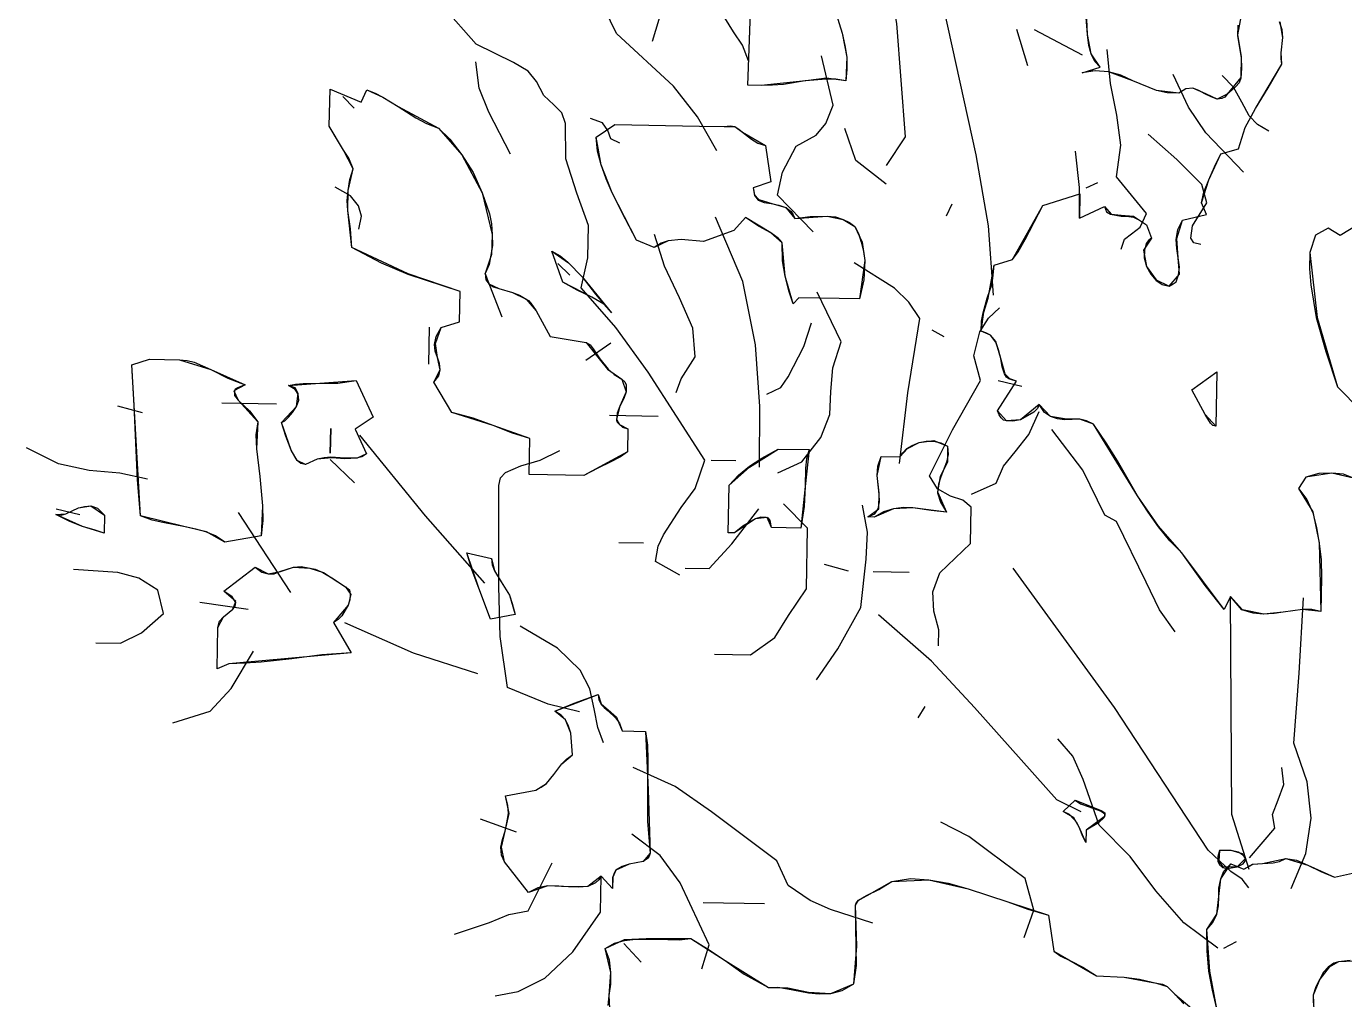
# Model space of a CAD drawing. Header units: millimetres. Extents: x 577 to 2337, y 236 to 943.
# Drawn here: x 825.499 to 826.84, y 708.07 to 709.061 of the extents above; entities that cross this region are included whole.
import ezdxf

# ---------------------------------------------------------------- set-up
doc = ezdxf.new("R2010")
doc.units = ezdxf.units.MM
doc.header["$LTSCALE"] = 0.01
doc.layers.add('06-Furn', color=4, linetype='Continuous')

# ---------------------------------------------------------------- blocks, each defined once
blk = doc.blocks.new('d2')
at = {"layer": '06-Furn', "color": 94, "linetype": 'Continuous'}
for points in [[(908.615, 680.2747), (908.618, 680.3594), (908.621, 680.4454)], [(908.7661, 680.4528), (908.7905, 680.372), (908.7958, 680.349), (908.7997, 680.3273), (908.7993, 680.3044), (908.7974, 680.2829), (908.7789, 680.2861), (908.7616, 680.2864), (908.7214, 680.2828), (908.6811, 680.2764), (908.6609, 680.2753), (908.6394, 680.2742), (908.615, 680.2747)], [(908.615, 680.2747), (908.621, 680.4454)], [(908.7661, 680.4528), (908.7905, 680.372), (908.7997, 680.3273), (908.7974, 680.2829), (908.7617, 680.2878), (908.7228, 680.2828), (908.6394, 680.2742), (908.615, 680.2747)], [(908.354, 678.5583), (908.3558, 678.5769), (908.359, 678.5983), (908.3594, 678.6199), (908.357, 678.6429), (908.3488, 678.6646), (908.3662, 678.6743), (908.3849, 678.6797), (908.4051, 678.6822), (908.4237, 678.6819), (908.4653, 678.6811), (908.4869, 678.6808), (908.5084, 678.6832), (908.5397, 678.664), (908.5723, 678.6419), (908.6077, 678.6168), (908.6532, 678.5916), (908.6704, 678.5927), (908.689, 678.5895), (908.7276, 678.5816), (908.7477, 678.5798), (908.7693, 678.5809), (908.7909, 678.5862), (908.8126, 678.5987), (908.8176, 678.6331), (908.8168, 678.6676), (908.816, 678.7049), (908.8153, 678.7451), (908.8169, 678.7494), (908.8213, 678.755), (908.8358, 678.7634), (908.859, 678.7744), (908.8836, 678.7898), (908.9182, 678.7949), (908.9526, 678.7928), (908.9884, 678.7864), (909.0255, 678.7757), (909.0997, 678.7514), (909.1368, 678.7378), (909.1753, 678.727), (909.1856, 678.6594), (909.1983, 678.6505), (909.2169, 678.6416), (909.2396, 678.6297), (909.2652, 678.6134), (909.3167, 678.611), (909.3454, 678.6076), (909.3769, 678.5999), (909.3883, 678.5983), (909.3968, 678.5938), (909.4109, 678.5791), (909.4278, 678.5616)], [(909.4894, 678.5519), (909.4814, 678.5865), (909.4749, 678.6225), (909.4712, 678.6599), (909.4706, 678.7001), (909.4823, 678.7128), (909.4897, 678.7284), (909.4929, 678.7442), (909.4932, 678.7614), (909.4935, 678.7772), (909.4967, 678.7944), (909.5027, 678.8086), (909.5159, 678.8227), (909.5401, 678.8123), (909.5488, 678.8178), (909.5561, 678.822), (909.5747, 678.8231), (909.5949, 678.8241), (909.6064, 678.8268), (909.618, 678.8324), (909.638, 678.8291), (909.6594, 678.8201), (909.6836, 678.8082), (909.7092, 678.7977), (909.7986, 678.8175)], [(909.7443, 679.5421), (909.7258, 679.5496), (909.7043, 679.5514), (909.6799, 679.5504), (909.6553, 679.5437), (909.6421, 679.5224), (909.6575, 679.502), (909.6685, 679.4774), (909.6752, 679.45), (909.6804, 679.4198), (909.6841, 679.3896), (909.685, 679.3565), (909.6838, 679.2934), (909.6666, 679.2966), (909.6494, 679.2969), (909.6135, 679.2918), (909.5962, 679.2892), (909.576, 679.2882), (909.5574, 679.29), (909.536, 679.2961), (909.5149, 679.3209), (909.503, 679.2967), (909.4679, 679.3419), (909.4245, 679.4029), (909.4019, 679.4249), (909.3809, 679.4511), (909.3613, 679.4787), (909.3418, 679.5092), (909.3042, 679.5745), (909.2833, 679.6079), (909.2595, 679.6428), (909.2467, 679.6488), (909.2338, 679.6519), (909.2051, 679.6509), (909.1922, 679.6526), (909.1794, 679.6572), (909.168, 679.6646), (909.1583, 679.6791), (909.1553, 679.672), (909.148, 679.6649), (909.1363, 679.658), (909.1233, 679.651), (909.1089, 679.6484), (909.0974, 679.6486), (909.0917, 679.6502), (909.0874, 679.6546), (909.0833, 679.6603), (909.0805, 679.6676), (909.116, 679.723), (909.1088, 679.7245), (909.1017, 679.7275), (909.0975, 679.7305), (909.0933, 679.7363), (909.0892, 679.7493), (909.0866, 679.7651), (909.0826, 679.781), (909.0771, 679.7954), (909.0673, 679.8085), (909.0588, 679.813), (909.0502, 679.816), (909.0506, 679.8347), (909.0537, 679.8504), (909.0614, 679.8775), (909.0705, 679.9046), (909.0722, 679.9204), (909.074, 679.939), (909.1086, 679.9499), (909.119, 679.964), (909.1323, 679.9868), (909.1651, 680.0508), (909.2343, 680.0725), (909.2335, 680.0266), (909.2798, 680.0487), (909.284, 680.0386), (909.2911, 680.0341), (909.3011, 680.0325), (909.3111, 680.0309), (909.3211, 680.0307), (909.334, 680.029), (909.3454, 680.0231), (909.3582, 680.0142), (909.3678, 679.9897), (909.3619, 679.9855), (909.3575, 679.9798), (909.3544, 679.9669), (909.3542, 679.9526), (909.3582, 679.9367), (909.3666, 679.9222), (909.3764, 679.9105), (909.3877, 679.9031), (909.4006, 679.9001), (909.4079, 679.9042), (909.4136, 679.9084), (909.4182, 679.9213), (909.4199, 679.9356), (909.4173, 679.9529), (909.4148, 679.9702), (909.4137, 679.9874), (909.4169, 680.006), (909.4258, 680.0231), (909.4705, 680.0337), (909.4608, 680.0554), (909.4655, 680.0754), (909.4746, 680.0983), (909.4851, 680.1225), (909.497, 680.1467), (909.5301, 680.1561), (909.5363, 680.1761), (909.5424, 680.1961), (909.5617, 680.2316), (909.5853, 680.2699), (909.6105, 680.314), (909.6093, 680.3241), (909.6095, 680.3355), (909.6129, 680.3642), (909.6117, 680.3785), (909.6063, 680.393)], [(909.5286, 680.3872), (909.5283, 680.3672), (909.5347, 680.3268), (909.5358, 680.3067), (909.534, 680.2881), (909.531, 680.2796), (909.5251, 680.2725), (909.5178, 680.2654), (909.5091, 680.2584), (909.5046, 680.2527), (909.4989, 680.25), (909.4902, 680.2487), (909.4788, 680.2532), (909.4674, 680.2591), (909.4561, 680.2651), (909.4446, 680.2696), (909.4317, 680.2684), (909.4186, 680.26), (909.3971, 680.2604), (909.3771, 680.2651), (909.3329, 680.2832), (909.3102, 680.2936), (909.2873, 680.2998), (909.2629, 680.3017), (909.25, 680.3004), (909.2384, 680.2978), (909.2717, 680.3087), (909.2618, 680.3189), (909.2549, 680.3334), (909.2509, 680.3492), (909.2484, 680.3694), (909.2463, 680.4125)], [(909.7747, 680.0282), (909.7196, 679.9947), (909.6969, 680.0081), (909.6736, 679.9955), (909.663, 679.9627), (909.6624, 679.9326), (909.6648, 679.9024), (909.6751, 679.8419), (909.6927, 679.7784), (909.7144, 679.712), (909.7581, 679.6681)], [(909.738, 678.6421), (909.7164, 678.6396), (909.7077, 678.6369), (909.6975, 678.6299), (909.6888, 678.6201), (909.6814, 678.6073), (909.6739, 678.593), (909.6693, 678.5773), (909.669, 678.563)], [(908.358, 678.541), (908.3558, 678.5769), (908.3594, 678.6199), (908.3488, 678.6646), (908.385, 678.6811), (908.4252, 678.6833), (908.5084, 678.6832), (908.5723, 678.6419), (908.6532, 678.5916), (908.6891, 678.5909), (908.7277, 678.583), (908.7693, 678.5809), (908.8126, 678.5987), (908.8183, 678.6689), (908.8153, 678.7451), (908.8213, 678.755), (908.8372, 678.7633), (908.8836, 678.7898), (908.9526, 678.7928), (909.0255, 678.7757), (909.1753, 678.727), (909.1856, 678.6594), (909.2652, 678.6134), (909.3167, 678.611), (909.3769, 678.5999), (909.3968, 678.5938), (909.4109, 678.5791), (909.4548, 678.5425)], [(909.4894, 678.5519), (909.4763, 678.6225), (909.4706, 678.7001), (909.4897, 678.7284), (909.4932, 678.7614), (909.4967, 678.7944), (909.5159, 678.8227), (909.5401, 678.8123), (909.5575, 678.8219), (909.5747, 678.8231), (909.618, 678.8324), (909.6594, 678.8201), (909.7092, 678.7977), (909.7986, 678.8175)], [(909.7443, 679.5421), (909.7043, 679.5514), (909.6553, 679.5437), (909.6421, 679.5224), (909.6685, 679.4789), (909.6804, 679.4212), (909.6838, 679.2934), (909.6494, 679.2969), (909.6135, 679.2918), (909.5775, 679.2882), (909.5374, 679.2961), (909.5149, 679.3209), (909.503, 679.2967), (909.4245, 679.4029), (909.3809, 679.4525), (909.3418, 679.5092), (909.2595, 679.6428), (909.2338, 679.6519), (909.2051, 679.6524), (909.1794, 679.6572), (909.1583, 679.6791), (909.1233, 679.651), (909.0974, 679.6486), (909.0805, 679.6676), (909.116, 679.723), (909.1032, 679.7275), (909.0947, 679.7362), (909.0866, 679.7651), (909.0772, 679.7968), (909.0673, 679.8085), (909.0502, 679.816), (909.0552, 679.8518), (909.0628, 679.8775), (909.074, 679.939), (909.1086, 679.9499), (909.1651, 680.0508), (909.2343, 680.0725), (909.2335, 680.0266), (909.2798, 680.0487), (909.2925, 680.0341), (909.3111, 680.0323), (909.3341, 680.0304), (909.3582, 680.0142), (909.3678, 679.9897), (909.353, 679.9669), (909.3582, 679.9367), (909.3764, 679.912), (909.4006, 679.9001), (909.4197, 679.9227), (909.4173, 679.9529), (909.4151, 679.9888), (909.4258, 680.0231), (909.4705, 680.0337), (909.4608, 680.0554), (909.4746, 680.0983), (909.497, 680.1467), (909.5301, 680.1561), (909.5424, 680.1961), (909.5617, 680.2316), (909.6105, 680.314), (909.6095, 680.3355), (909.6129, 680.3642), (909.6077, 680.393)], [(909.5347, 680.4058), (909.5283, 680.3686), (909.5347, 680.3283), (909.534, 680.2896), (909.5091, 680.2584), (909.4902, 680.2487), (909.4689, 680.2591), (909.4446, 680.2696), (909.4317, 680.2684), (909.4186, 680.26), (909.3771, 680.2651), (909.3329, 680.2832), (909.2873, 680.2998), (909.2629, 680.3017), (909.2384, 680.2978), (909.2717, 680.3087), (909.2549, 680.3334), (909.2484, 680.3694), (909.2413, 680.4571)], [(909.7747, 680.0282), (909.7196, 679.9947), (909.6969, 680.0081), (909.6736, 679.9955), (909.663, 679.9627), (909.6766, 679.8419), (909.7144, 679.712), (909.7581, 679.6681)], [(909.7595, 678.6417), (909.7164, 678.6396), (909.6989, 678.6299), (909.6814, 678.6073), (909.6693, 678.5773), (909.6702, 678.5486)], [(909.073, 679.8831), (909.0639, 680.0124), (909.0404, 680.145), (908.9808, 680.4159), (908.973, 680.4605), (908.9782, 680.5078), (908.9843, 680.6082), (908.9396, 680.6779), (908.9412, 680.7669), (908.952, 680.8055), (908.9757, 680.8467), (908.9966, 680.8922), (909.0017, 680.9352)], [(908.6158, 680.3207), (908.6049, 680.3496), (908.5881, 680.3743), (908.5505, 680.4352), (908.5262, 680.4443), (908.4837, 680.4709), (908.409, 680.6288)], [(908.8735, 680.125), (908.909, 680.1789), (908.8927, 680.3902), (908.8732, 680.5012), (908.825, 680.6111), (908.883, 680.6445)], [(908.4878, 679.3612), (908.4423, 679.3864), (908.4472, 679.415), (908.4576, 679.4363), (908.4901, 679.4874), (908.5166, 679.5228), (908.5348, 679.5756), (908.4287, 679.7398), (908.3684, 679.8227), (908.3038, 679.8971), (908.3163, 679.9529), (908.3174, 680.0131), (908.2955, 680.0738), (908.2751, 680.1373), (908.2749, 680.2034), (908.2681, 680.2236), (908.2526, 680.2383), (908.2343, 680.2558), (908.2204, 680.2819), (908.2049, 680.3009), (908.1779, 680.3171), (908.1082, 680.3514), (908.0463, 680.4214), (907.9658, 680.4918)], [(908.5568, 680.1523), (908.5206, 680.2161), (908.4758, 680.2729), (908.3699, 680.3711), (908.3145, 680.4855)], [(908.4371, 680.3569), (908.4493, 680.3983), (908.4732, 680.4467)], [(909.1368, 680.3112), (909.1165, 680.379)], [(909.239, 680.3308), (909.1495, 680.3784)], [(909.3114, 679.9692), (909.3175, 679.9877), (909.3306, 679.9975), (909.3466, 680.0102), (909.3586, 680.0358), (909.3024, 680.1042), (909.3107, 680.163), (909.303, 680.2191), (909.2912, 680.2782), (909.2852, 680.3414)], [(908.1719, 680.1465), (908.1318, 680.2247), (908.1139, 680.2695), (908.1076, 680.3184)], [(908.7363, 680.0012), (908.6701, 680.0698), (908.6795, 680.1128), (908.7048, 680.1611), (908.7425, 680.182), (908.7601, 680.2032), (908.7737, 680.2374), (908.7524, 680.3296)], [(909.5394, 680.1129), (909.469, 680.1859), (909.4368, 680.2339), (909.4078, 680.2947)], [(909.5867, 680.1895), (909.5654, 680.2014), (909.55, 680.2175), (909.5361, 680.2435), (909.5208, 680.2711), (909.4996, 680.293)], [(908.207, 679.5486), (908.2082, 679.616), (908.174, 679.6267), (908.1398, 679.6403), (908.1027, 679.6539), (908.0627, 679.6646), (908.0293, 679.7212), (908.0381, 679.7326), (908.0411, 679.744), (908.0399, 679.7555), (908.0359, 679.767), (908.0317, 679.7786), (908.0305, 679.7915), (908.0337, 679.8059), (908.0426, 679.8229), (908.0772, 679.8338), (908.0783, 679.8898), (907.9812, 679.9216), (907.9314, 679.9427), (907.8759, 679.9724), (907.8737, 680.0069), (907.8686, 680.0414), (907.8675, 680.0601), (907.8692, 680.0788), (907.8725, 680.0988), (907.8786, 680.1188), (907.8703, 680.139), (907.8605, 680.1535), (907.8494, 680.1724), (907.8341, 680.1985), (907.8354, 680.2674), (907.8938, 680.2434), (907.9042, 680.2661), (907.9199, 680.2601), (907.9342, 680.2527), (907.9625, 680.235), (907.9952, 680.2143), (908.0151, 680.2038), (908.0379, 680.1948), (908.0591, 680.1743), (908.0815, 680.1452), (908.1024, 680.1118), (908.119, 680.0742), (908.1326, 680.0352), (908.1366, 680.0164), (908.1376, 679.9963), (908.1387, 679.9762), (908.1355, 679.9576), (908.1323, 679.9405), (908.1248, 679.9234), (908.1261, 679.9118), (908.1316, 679.9045), (908.1402, 679.8987), (908.1501, 679.8956), (908.1759, 679.888), (908.1887, 679.8834), (908.2015, 679.876), (908.2057, 679.8731), (908.21, 679.8686), (908.2198, 679.8541), (908.2461, 679.8063), (908.3134, 679.795), (908.3205, 679.7906), (908.3261, 679.7833), (908.3387, 679.7644), (908.3542, 679.7455), (908.3654, 679.7352), (908.3796, 679.7263), (908.3853, 679.7219), (908.388, 679.7161), (908.3878, 679.7032), (908.3833, 679.6904), (908.3758, 679.6761), (908.3713, 679.6633), (908.3696, 679.6504), (908.371, 679.6461), (908.3752, 679.6417), (908.3809, 679.6373), (908.3909, 679.6342), (908.3901, 679.5912), (908.377, 679.5814), (908.3582, 679.5717), (908.335, 679.5606), (908.3089, 679.5467), (908.207, 679.5486)], [(908.207, 679.5486), (908.2082, 679.616), (908.1398, 679.6403), (908.0627, 679.6646), (908.0293, 679.7212), (908.0411, 679.744), (908.0359, 679.767), (908.032, 679.793), (908.0426, 679.8229), (908.0772, 679.8338), (908.0783, 679.8898), (907.9812, 679.9231), (907.8759, 679.9724), (907.8686, 680.0414), (907.8692, 680.0788), (907.8786, 680.1188), (907.8605, 680.1535), (907.8341, 680.1985), (907.8354, 680.2674), (907.8938, 680.2434), (907.9042, 680.2661), (907.9342, 680.2527), (907.9625, 680.235), (908.0379, 680.1948), (908.0815, 680.1452), (908.119, 680.0742), (908.1376, 679.9963), (908.1369, 679.959), (908.1248, 679.9234), (908.1316, 679.9045), (908.1501, 679.8956), (908.1759, 679.888), (908.2015, 679.876), (908.2198, 679.8541), (908.2461, 679.8063), (908.3134, 679.795), (908.3373, 679.7644), (908.3527, 679.7455), (908.3796, 679.7263), (908.3878, 679.7032), (908.3758, 679.6761), (908.3696, 679.6518), (908.3752, 679.6417), (908.3909, 679.6342), (908.3901, 679.5912), (908.3089, 679.5467), (908.207, 679.5486)], [(907.8807, 680.2322), (907.8596, 680.2541)], [(908.3762, 680.1671), (908.3591, 680.1746), (908.3536, 680.1905), (908.3438, 680.205), (908.321, 680.2126)], [(908.6995, 679.8669), (908.6913, 679.8914), (908.6846, 679.9189), (908.6794, 679.9476), (908.6785, 679.9807), (908.6757, 679.9851), (908.6715, 679.9894), (908.6574, 679.9997), (908.6361, 680.0116), (908.6105, 680.0279), (908.5885, 680.0039), (908.5322, 679.9834), (908.4906, 679.987), (908.4661, 679.9846), (908.4532, 679.9805), (908.4401, 679.9721), (908.4073, 679.9857), (908.3865, 680.0248), (908.3616, 680.0741), (908.3506, 680.1001), (908.341, 680.1261), (908.3343, 680.1521), (908.3319, 680.1779), (908.3668, 680.2017), (908.5246, 680.1988), (908.5705, 680.198), (908.582, 680.1992), (908.5906, 680.1976), (908.5977, 680.1932), (908.6048, 680.1873), (908.6218, 680.1741), (908.6331, 680.1667), (908.6474, 680.1622), (908.6576, 680.0945), (908.6244, 680.0836), (908.6271, 680.0692), (908.6341, 680.0604), (908.6455, 680.0559), (908.6584, 680.0543), (908.6727, 680.0512), (908.6855, 680.0466), (908.6954, 680.0393), (908.6996, 680.0334), (908.7024, 680.0262), (908.7311, 680.03), (908.7627, 680.0309), (908.7785, 680.0291), (908.7927, 680.0246), (908.8042, 680.0186), (908.8141, 680.0112), (908.821, 679.9982), (908.8264, 679.9823), (908.8304, 679.965), (908.833, 679.9477), (908.8309, 679.9119), (908.8231, 679.8762), (908.7097, 679.8782), (908.6995, 679.8669)], [(908.6995, 679.8669), (908.6846, 679.9189), (908.6785, 679.9807), (908.6574, 679.9997), (908.6105, 680.0279), (908.5885, 680.0039), (908.5322, 679.9834), (908.4906, 679.987), (908.4661, 679.9846), (908.4401, 679.9721), (908.4073, 679.9857), (908.3616, 680.0741), (908.341, 680.1261), (908.3319, 680.1779), (908.3668, 680.2017), (908.5246, 680.1988), (908.5705, 680.198), (908.5906, 680.1976), (908.6048, 680.1873), (908.6474, 680.1622), (908.6576, 680.0945), (908.6244, 680.0836), (908.6271, 680.0706), (908.6355, 680.0619), (908.6598, 680.0543), (908.6855, 680.0466), (908.7024, 680.0262), (908.7627, 680.0309), (908.7927, 680.0246), (908.8141, 680.0112), (908.8279, 679.9823), (908.833, 679.9477), (908.8231, 679.8762), (908.7097, 679.8782), (908.6995, 679.8669)], [(908.8729, 680.0906), (908.8163, 680.1347), (908.7958, 680.1939)], [(909.4594, 679.9779), (909.4465, 679.981), (909.441, 679.9897), (909.4442, 680.0127), (909.4709, 680.0552), (909.4615, 680.0899), (909.4149, 680.1366), (909.3613, 680.1836)], [(909.2335, 680.0266), (909.2331, 680.084), (909.2257, 680.1516)], [(907.8894, 680.0066), (907.8942, 680.0309), (907.8888, 680.0496), (907.8734, 680.0686), (907.8449, 680.0849)], [(909.2461, 680.0837), (909.2678, 680.0934)], [(908.9852, 680.0311), (908.9957, 680.0538)], [(908.6364, 679.5623), (908.6371, 679.6757), (908.6291, 679.7907), (908.6054, 679.9088), (908.5545, 680.0289)], [(908.4811, 679.7015), (908.4901, 679.7272), (908.5168, 679.7683), (908.512, 679.8216), (908.4872, 679.878), (908.4596, 679.9373), (908.4405, 679.9965)], [(908.3477, 679.8647), (908.3463, 679.8662), (908.3235, 679.8795), (908.2965, 679.8929), (908.2695, 679.9078), (908.249, 679.9656), (908.2647, 679.9567), (908.2788, 679.945), (908.3056, 679.9172), (908.3308, 679.8851), (908.3477, 679.8647)], [(908.3604, 679.8501), (908.3463, 679.8662), (908.3235, 679.8795), (908.2695, 679.9078), (908.249, 679.9656), (908.2802, 679.9435), (908.3056, 679.9172), (908.3604, 679.8501)], [(908.2827, 679.9205), (908.2601, 679.9424)], [(908.8979, 679.569), (908.9131, 679.7008), (908.9358, 679.8396), (908.9148, 679.8702), (908.888, 679.8965), (908.8128, 679.9438)], [(908.1564, 679.8424), (908.1248, 679.9234)], [(908.6707, 679.5516), (908.7156, 679.5723), (908.7509, 679.6177), (908.7674, 679.6604), (908.7696, 679.7034), (908.7733, 679.7479), (908.7886, 679.7964), (908.7443, 679.8891)], [(908.9706, 679.2289), (908.9711, 679.259), (908.9617, 679.2936), (908.9595, 679.3296), (908.9731, 679.3652), (909.0301, 679.4202), (909.0313, 679.4876), (909.0158, 679.5008), (908.9929, 679.5084), (908.9687, 679.5218), (908.9534, 679.5464), (908.9966, 679.6318), (909.0485, 679.7242), (909.0364, 679.7703), (909.0473, 679.8146), (909.0636, 679.8402), (909.084, 679.8599)], [(908.0198, 679.7544), (908.0211, 679.8233)], [(908.6504, 679.6984), (908.6765, 679.7109), (908.6897, 679.7307), (908.7195, 679.7876), (908.7332, 679.8319)], [(908.9811, 679.8058), (908.9584, 679.8177)], [(908.3128, 679.762), (908.3593, 679.7942)], [(907.6391, 679.4226), (907.6221, 679.4344), (907.6036, 679.4419), (907.5849, 679.4466), (907.565, 679.4512), (907.5235, 679.4592), (907.5034, 679.4638), (907.4821, 679.4714), (907.4761, 679.5389), (907.4731, 679.6079), (907.47, 679.6783), (907.4657, 679.7531), (907.4989, 679.7639), (907.5548, 679.7629), (907.5692, 679.7612), (907.582, 679.7581), (907.6134, 679.7446), (907.6447, 679.7282), (907.6774, 679.7162), (907.663, 679.7107), (907.6586, 679.7079), (907.6572, 679.7051), (907.657, 679.6964), (907.664, 679.6877), (907.6852, 679.6672), (907.6936, 679.657), (907.7006, 679.6468), (907.6973, 679.6225), (907.6982, 679.5966), (907.7045, 679.5448), (907.7092, 679.4902), (907.7101, 679.4629), (907.7067, 679.4343), (907.6391, 679.4226)], [(907.6391, 679.4226), (907.605, 679.4419), (907.565, 679.4512), (907.4821, 679.4714), (907.4657, 679.7531), (907.4989, 679.7639), (907.5548, 679.7629), (907.6134, 679.7446), (907.6774, 679.7162), (907.6557, 679.7051), (907.664, 679.6877), (907.7006, 679.6468), (907.6982, 679.5966), (907.7045, 679.5448), (907.7092, 679.4902), (907.7067, 679.4343), (907.6391, 679.4226)], [(909.4877, 679.6386), (909.482, 679.6402), (909.4778, 679.6446), (909.468, 679.6606), (909.443, 679.7069), (909.4896, 679.7405), (909.4877, 679.6386)], [(909.4877, 679.6386), (909.468, 679.6606), (909.443, 679.7069), (909.4896, 679.7405), (909.4877, 679.6386)], [(907.7896, 679.5677), (907.781, 679.5693), (907.7739, 679.5751), (907.7683, 679.5839), (907.7628, 679.5941), (907.7532, 679.62), (907.7451, 679.646), (907.7509, 679.6488), (907.7582, 679.6558), (907.7655, 679.6643), (907.7729, 679.6757), (907.7774, 679.6871), (907.7762, 679.6986), (907.7706, 679.7073), (907.7578, 679.7147), (907.7708, 679.7173), (907.7851, 679.7185), (907.8167, 679.7194), (907.8498, 679.7188), (907.8843, 679.7239), (907.9161, 679.6558), (907.8826, 679.6335), (907.9034, 679.5871), (907.8946, 679.5816), (907.8845, 679.5789), (907.863, 679.5793), (907.8372, 679.5812), (907.8243, 679.58), (907.8113, 679.5773), (907.7896, 679.5677)], [(907.7896, 679.5677), (907.7739, 679.5751), (907.7628, 679.5941), (907.7451, 679.646), (907.7729, 679.6757), (907.7762, 679.7), (907.7706, 679.7102), (907.7578, 679.7147), (907.8167, 679.7194), (907.8843, 679.7239), (907.9161, 679.6558), (907.8826, 679.6335), (907.9034, 679.5871), (907.886, 679.5789), (907.863, 679.5779), (907.8386, 679.5797), (907.8113, 679.5773), (907.7896, 679.5677)], [(909.1258, 679.7127), (909.0815, 679.7236)], [(907.4856, 679.6637), (907.4399, 679.676)], [(907.6338, 679.6825), (907.7356, 679.6806)], [(909.0317, 679.512), (909.078, 679.5327), (909.0916, 679.564), (909.1136, 679.5909), (909.1386, 679.6235), (909.158, 679.6662)], [(908.3569, 679.6593), (908.4473, 679.6576)], [(907.8367, 679.6343), (907.8359, 679.5884), (907.8367, 679.6343)], [(907.8367, 679.6343), (907.8359, 679.5884), (907.8367, 679.6343)], [(908.1243, 679.3463), (908.0132, 679.4717), (907.8911, 679.6218)], [(909.4118, 679.2553), (909.3824, 679.296), (909.3575, 679.3482), (909.3022, 679.4612), (909.2808, 679.473), (909.2393, 679.557), (909.1818, 679.6327)], [(907.4948, 679.5401), (907.4433, 679.5511), (907.386, 679.5564), (907.3288, 679.5689), (907.269, 679.5987)], [(908.3008, 679.1062), (908.2422, 679.1202), (908.1667, 679.1517), (908.1527, 679.2467), (908.15, 679.34), (908.1506, 679.5281), (908.1537, 679.5424), (908.1626, 679.5523), (908.1915, 679.5646), (908.2276, 679.5755), (908.2638, 679.5935)], [(908.5782, 679.4399), (908.5799, 679.5289), (908.5974, 679.5472), (908.6178, 679.5641), (908.6411, 679.5794), (908.6715, 679.5961), (908.7289, 679.5951), (908.7243, 679.5779), (908.7226, 679.5607), (908.7219, 679.5263), (908.7198, 679.489), (908.7134, 679.4489), (908.6588, 679.4499), (908.6562, 679.4629), (908.6534, 679.4672), (908.6491, 679.4687), (908.639, 679.4689), (908.6289, 679.4663), (908.6057, 679.4523), (908.5897, 679.4397), (908.5782, 679.4399)], [(908.5782, 679.4399), (908.5799, 679.5289), (908.6178, 679.5626), (908.6715, 679.5961), (908.7289, 679.5951), (908.7219, 679.5263), (908.7134, 679.4489), (908.6588, 679.4499), (908.6506, 679.4687), (908.6289, 679.4663), (908.5897, 679.4397), (908.5782, 679.4399)], [(908.8386, 679.4696), (908.859, 679.485), (908.8595, 679.5137), (908.8558, 679.5468), (908.8636, 679.5825), (908.8981, 679.5819), (908.9127, 679.5975), (908.9345, 679.6085), (908.9618, 679.6123), (908.9874, 679.6018), (908.9869, 679.5717), (908.9735, 679.5447), (908.9686, 679.5161), (908.9852, 679.4784), (908.9222, 679.4867), (908.8863, 679.4845), (908.8501, 679.4694), (908.8386, 679.4696)], [(908.8386, 679.4696), (908.8516, 679.4751), (908.8576, 679.485), (908.8606, 679.4979), (908.8595, 679.5123), (908.8558, 679.5468), (908.8575, 679.564), (908.8636, 679.5825), (908.8981, 679.5819), (908.9039, 679.589), (908.9113, 679.5975), (908.9214, 679.603), (908.9345, 679.6085), (908.9474, 679.6112), (908.9618, 679.6109), (908.9746, 679.6078), (908.9874, 679.6018), (908.9886, 679.586), (908.9855, 679.5717), (908.9749, 679.5446), (908.9704, 679.5304), (908.9686, 679.5146), (908.9741, 679.4973), (908.9852, 679.4784), (908.9566, 679.4818), (908.9222, 679.4867), (908.905, 679.4871), (908.8863, 679.4845), (908.8675, 679.4791), (908.8501, 679.4694), (908.8386, 679.4696)], [(907.8808, 679.533), (907.8357, 679.5769)], [(908.5462, 679.5754), (908.5922, 679.5746)], [(908.5526, 679.2135), (908.62, 679.2123), (908.6651, 679.2445), (908.6903, 679.2857), (908.7242, 679.3353), (908.7262, 679.4487), (908.6811, 679.494)], [(907.414, 679.4396), (907.3954, 679.4457), (907.374, 679.4518), (907.3498, 679.4609), (907.3242, 679.4743), (907.3342, 679.4727), (907.3429, 679.4754), (907.3661, 679.4864), (907.3776, 679.4891), (907.3891, 679.4903), (907.4019, 679.4858), (907.4146, 679.4726), (907.414, 679.4396)], [(907.414, 679.4396), (907.374, 679.4518), (907.3242, 679.4743), (907.3429, 679.4754), (907.3661, 679.4864), (907.3891, 679.4903), (907.4146, 679.4726), (907.414, 679.4396)], [(907.3687, 679.4735), (907.3244, 679.4843)], [(907.7623, 679.3285), (907.6645, 679.4781)], [(908.4981, 679.3739), (908.5425, 679.3731), (908.585, 679.4197), (908.635, 679.4848)], [(908.7427, 679.1656), (908.7825, 679.2237), (908.8254, 679.3004), (908.8357, 679.3907), (908.8381, 679.4409), (908.8289, 679.4913)], [(908.3741, 679.4221), (908.42, 679.4213)], [(908.1346, 679.2786), (908.1127, 679.3364), (908.1004, 679.3696), (908.0909, 679.4029), (908.1366, 679.392), (908.1379, 679.3805), (908.142, 679.3689), (908.1545, 679.3486), (908.1699, 679.3239), (908.1753, 679.308), (908.1807, 679.2878), (908.1346, 679.2786)], [(908.1346, 679.2786), (908.1127, 679.3364), (908.0909, 679.4029), (908.1366, 679.392), (908.142, 679.3689), (908.1545, 679.3486), (908.1699, 679.3239), (908.1807, 679.2878), (908.1346, 679.2786)], [(907.3988, 679.2346), (907.4447, 679.2338), (907.4838, 679.2532), (907.5247, 679.2897), (907.514, 679.333), (907.4785, 679.3552), (907.4399, 679.3659), (907.3568, 679.3718)], [(907.6247, 679.186), (907.6261, 679.2635), (907.6292, 679.2749), (907.6365, 679.2834), (907.654, 679.2974), (907.6584, 679.3031), (907.66, 679.3102), (907.653, 679.3204), (907.6374, 679.3308), (907.6956, 679.3756), (907.7084, 679.3667), (907.7198, 679.3637), (907.7313, 679.3635), (907.7415, 679.3676), (907.7674, 679.3757), (907.7818, 679.3769), (907.7976, 679.3738), (907.8075, 679.3722), (907.8218, 679.3661), (907.8417, 679.3543), (907.8644, 679.3395), (907.8715, 679.3337), (907.8727, 679.325), (907.8725, 679.315), (907.8695, 679.305), (907.8576, 679.2851), (907.8503, 679.2781), (907.8416, 679.2725), (907.875, 679.2159), (907.8204, 679.2126), (907.7643, 679.205), (907.7067, 679.1988), (907.6766, 679.1965), (907.6464, 679.1956), (907.6247, 679.186)], [(907.6247, 679.186), (907.6261, 679.2635), (907.6365, 679.2834), (907.654, 679.2974), (907.66, 679.3116), (907.6374, 679.3308), (907.6956, 679.3756), (907.7198, 679.3637), (907.7429, 679.3676), (907.7674, 679.3757), (907.7976, 679.3738), (907.8232, 679.3661), (907.8644, 679.3395), (907.8742, 679.325), (907.8695, 679.305), (907.8416, 679.2725), (907.875, 679.2159), (907.7643, 679.2064), (907.6464, 679.1956), (907.6247, 679.186)], [(908.8023, 679.3684), (908.758, 679.3806)], [(909.5495, 678.7776), (909.5369, 678.7936), (909.5156, 678.8084), (909.4733, 678.8479), (909.2987, 679.1138), (909.1096, 679.3742)], [(908.8483, 679.3675), (908.9157, 679.3663)], [(907.6827, 679.2969), (907.5925, 679.3101)], [(909.5501, 678.8121), (909.5175, 678.9146), (909.5149, 679.3209)], [(909.6285, 678.7762), (909.6555, 678.8417), (909.6653, 678.9076), (909.6579, 678.9752), (909.6334, 679.0474), (909.643, 679.1779), (909.6512, 679.3184)], [(909.2363, 678.9197), (909.1908, 678.9421), (909.0374, 679.1143), (908.9572, 679.2004), (908.8583, 679.2869)], [(908.1112, 679.1771), (907.9913, 679.2152), (907.8632, 679.2721)], [(908.3457, 679.048), (908.3347, 679.0769), (908.3282, 679.1114), (908.3203, 679.1489), (908.3023, 679.1837), (908.2599, 679.2247), (908.1903, 679.2661)], [(907.5425, 679.0855), (907.6118, 679.1073), (907.6513, 679.1496), (907.6928, 679.2192)], [(908.2057, 678.7691), (908.1608, 678.8259), (908.1552, 678.8389), (908.1541, 678.8533), (908.1572, 678.8676), (908.1618, 678.8833), (908.165, 678.8991), (908.1682, 678.9162), (908.167, 678.9321), (908.163, 678.9494), (908.2192, 678.9598), (908.2294, 678.9654), (908.2395, 678.9724), (908.2528, 678.9893), (908.2675, 679.0092), (908.2762, 679.0176), (908.2879, 679.026), (908.2867, 679.0419), (908.2843, 679.0663), (908.2802, 679.0793), (908.2747, 679.0909), (908.2663, 679.0996), (908.2549, 679.107), (908.2911, 679.1222), (908.3358, 679.1386), (908.3371, 679.1285), (908.3413, 679.1198), (908.3469, 679.114), (908.354, 679.1081), (908.3681, 679.0949), (908.3751, 679.0847), (908.3806, 679.0703), (908.4236, 679.0695), (908.4274, 679.0436), (908.4284, 679.0163), (908.4274, 678.9603), (908.4277, 678.9014), (908.4324, 678.8425), (908.4308, 678.8368), (908.4279, 678.8326), (908.4192, 678.827), (908.3933, 678.8217), (908.3803, 678.8176), (908.3687, 678.8106), (908.3657, 678.8049), (908.3626, 678.7964), (908.3625, 678.7878), (908.3623, 678.7763), (908.3412, 678.7997), (908.3368, 678.7926), (908.3309, 678.7869), (908.3164, 678.78), (908.2992, 678.7789), (908.2805, 678.7793), (908.2619, 678.781), (908.2418, 678.7814), (908.223, 678.7774), (908.2057, 678.7691)], [(908.2057, 678.7691), (908.1608, 678.8259), (908.1555, 678.8533), (908.1618, 678.8833), (908.1696, 678.9162), (908.163, 678.9494), (908.2192, 678.9598), (908.2395, 678.9724), (908.2528, 678.9893), (908.2675, 679.0092), (908.2879, 679.026), (908.2843, 679.0663), (908.2747, 679.0909), (908.2549, 679.107), (908.3358, 679.1386), (908.3413, 679.1212), (908.354, 679.1095), (908.3695, 679.0963), (908.3806, 679.0703), (908.4236, 679.0695), (908.4288, 678.9603), (908.4324, 678.8425), (908.4192, 678.827), (908.3933, 678.8217), (908.3687, 678.8106), (908.3627, 678.7978), (908.3623, 678.7763), (908.3412, 678.7997), (908.3164, 678.78), (908.2805, 678.7793), (908.2418, 678.7814), (908.2057, 678.7691)], [(908.9323, 679.0946), (908.9456, 679.1159)], [(909.4915, 678.6652), (909.4277, 678.7124), (909.3757, 678.7722), (909.328, 678.8362), (909.2703, 678.8947), (909.2403, 678.9799), (909.2209, 679.0233), (909.1928, 679.0554)], [(908.8477, 678.7115), (908.7692, 678.7373), (908.7308, 678.7538), (908.6897, 678.7819), (908.669, 678.8282), (908.5472, 678.9194), (908.4791, 678.9665), (908.4009, 679.0024)], [(909.5505, 678.8336), (909.5975, 678.8887), (909.5936, 678.9146), (909.6042, 678.9417), (909.6148, 678.9702), (909.611, 679.0019)], [(909.2453, 678.8621), (909.2397, 678.8737), (909.2329, 678.8911), (909.2287, 678.8997), (909.2217, 678.9071), (909.2147, 678.9144), (909.2032, 678.9203), (909.2252, 678.9415), (909.2351, 678.9341), (909.2493, 678.9295), (909.2736, 678.9205), (909.2807, 678.916), (909.2806, 678.9132), (909.2791, 678.9089), (909.2689, 678.899), (909.2457, 678.8851), (909.2453, 678.8621)], [(909.2453, 678.8621), (909.2329, 678.8911), (909.2231, 678.9084), (909.2032, 678.9203), (909.2252, 678.9415), (909.2736, 678.9219), (909.2807, 678.9174), (909.2792, 678.9103), (909.2457, 678.8851), (909.2453, 678.8621)], [(908.1833, 678.8815), (908.1163, 678.9057)], [(909.1301, 678.6848), (909.1482, 678.7361), (909.1321, 678.7953), (909.0669, 678.8438), (909.0272, 678.8733), (908.9746, 678.9001)], [(908.5289, 678.6268), (908.5427, 678.6711), (908.4888, 678.7869), (908.451, 678.8378), (908.3986, 678.8776)], [(909.4948, 678.8475), (909.4917, 678.8361), (909.4915, 678.8275), (909.4943, 678.8203), (909.5, 678.8158), (909.5056, 678.8143), (909.5128, 678.8142), (909.5272, 678.8168), (909.5388, 678.8223), (909.5418, 678.8266), (909.5433, 678.8308), (909.542, 678.8352), (909.5377, 678.8395), (909.5292, 678.844), (909.5163, 678.8471), (909.4948, 678.8475)], [(909.4948, 678.8475), (909.493, 678.8275), (909.5, 678.8173), (909.5272, 678.8168), (909.5433, 678.8323), (909.5377, 678.841), (909.5163, 678.8471), (909.4948, 678.8475)], [(908.0679, 678.6912), (908.1329, 678.713), (908.169, 678.7281), (908.205, 678.7347), (908.2498, 678.8243)], [(908.1433, 678.5765), (908.1865, 678.5843), (908.2358, 678.6092), (908.2883, 678.6585), (908.34, 678.7322), (908.3412, 678.7997)], [(908.5312, 678.7503), (908.646, 678.7482)], [(908.4158, 678.6389), (908.3834, 678.674)], [(909.5029, 678.665), (909.5261, 678.6775)]]:
    blk.add_lwpolyline(points, dxfattribs=at)

msp = doc.modelspace()

# ---------------------------------------------------------------- block references
at = {"layer": '06-Furn', "color": 5, "xscale": 0.5456475383628971, "yscale": 0.5456475383628971, "zscale": 0.5456475383628971}
msp.add_blockref('d2', (330.4496, 337.8109), dxfattribs=at)

doc.saveas('drawing.dxf')
